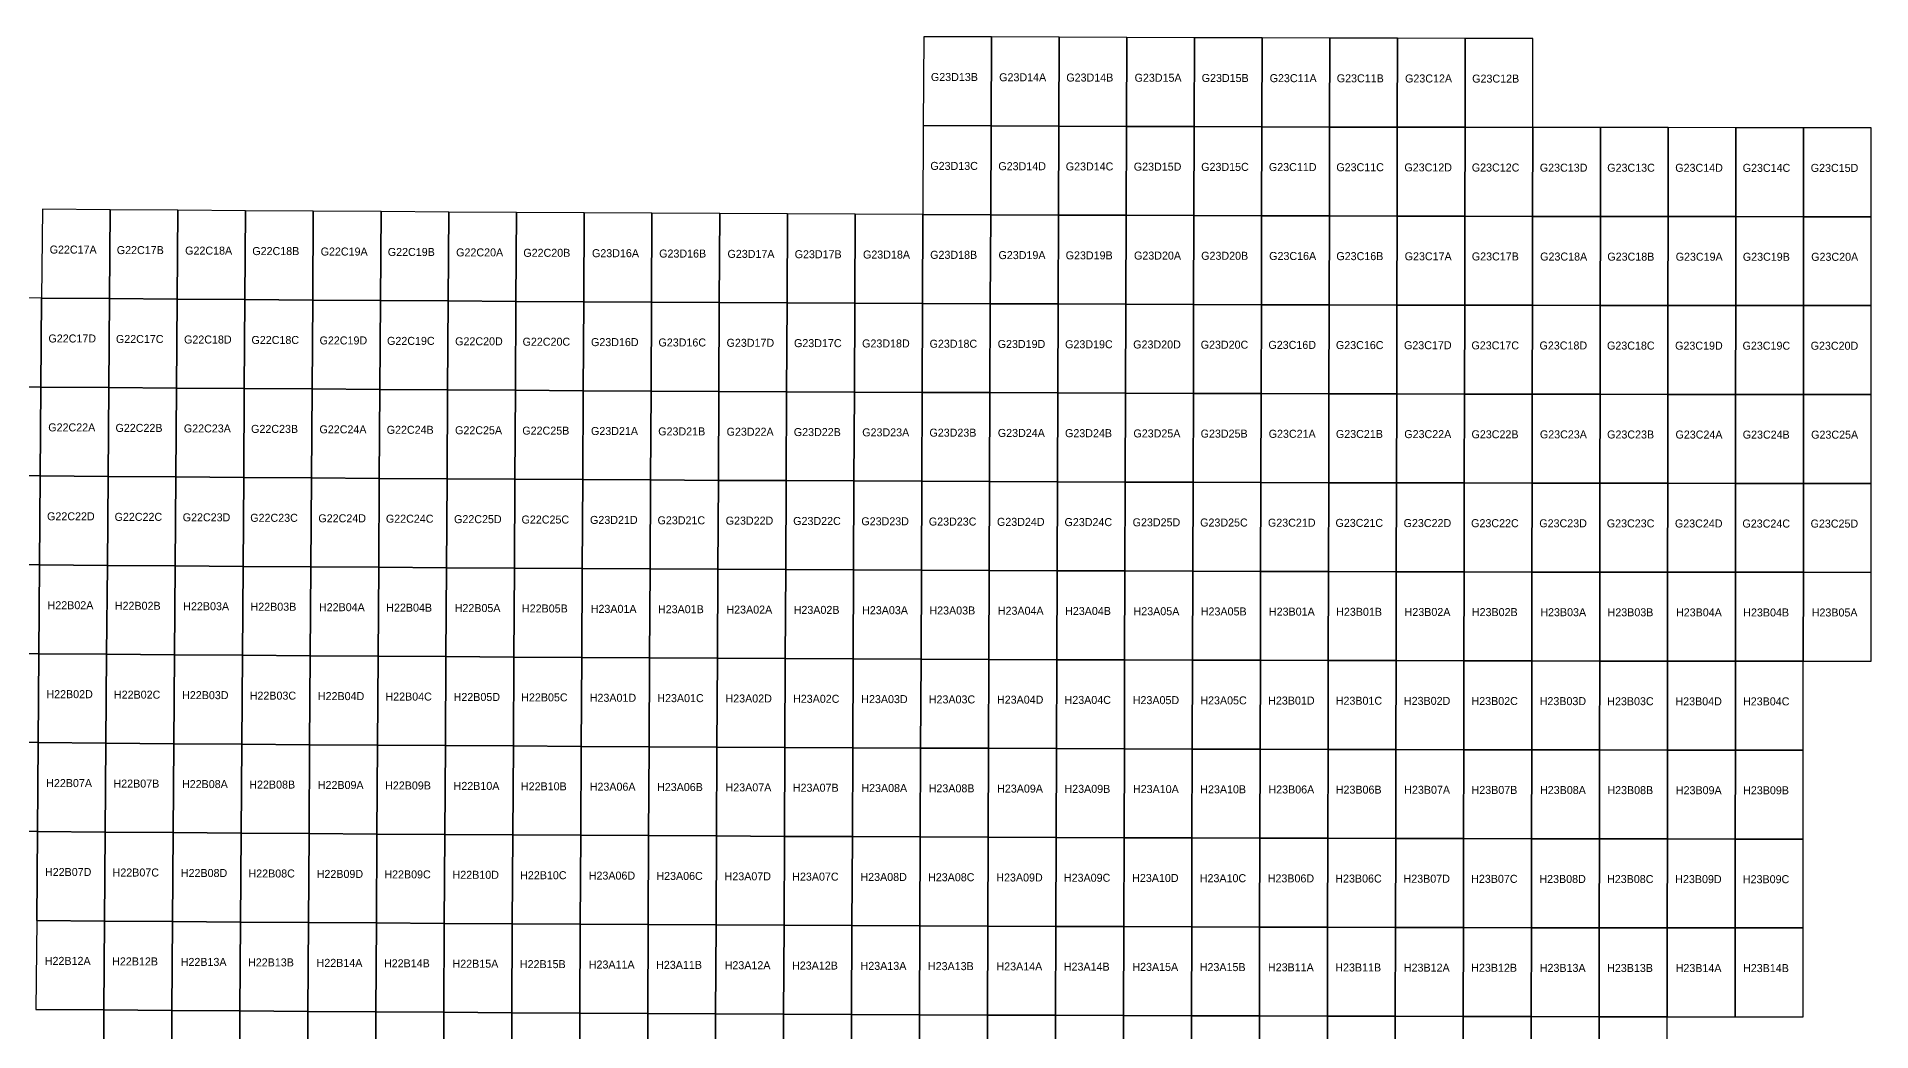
# Model space of a CAD drawing. Extents: x 333963 to 497885, y 4379816 to 4501773.
# Drawn here: x 440574 to 497885, y 4470720 to 4501773 of the extents above; entities that cross this region are included whole.
import ezdxf

# ---------------------------------------------------------------- set-up
doc = ezdxf.new("R2010")
doc.units = 0
doc.layers.add('PINDEX_5000', color=7, linetype='Continuous')

msp = doc.modelspace()

# ---------------------------------------------------------------- linework, layer by layer
at = {"layer": 'PINDEX_5000'}
for p, q in [((468283, 4501773), (468271, 4498997)), ((470397, 4501765), (468283, 4501773)), ((470386, 4498988), (470397, 4501765)), ((470397, 4501765), (470386, 4498988)), ((472512, 4501756), (470397, 4501765)), ((472502, 4498980), (472512, 4501756)), ((472512, 4501756), (472502, 4498980)), ((474626, 4501749), (472512, 4501756)), ((474617, 4498973), (474626, 4501749)), ((474626, 4501749), (474617, 4498973)), ((476741, 4501742), (474626, 4501749)), ((476732, 4498966), (476741, 4501742)), ((476741, 4501742), (476732, 4498966)), ((478855, 4501736), (476741, 4501742)), ((478847, 4498959), (478855, 4501736)), ((478855, 4501736), (478847, 4498959)), ((480970, 4501730), (478855, 4501736)), ((480963, 4498954), (480970, 4501730)), ((480970, 4501730), (480963, 4498954)), ((483084, 4501725), (480970, 4501730)), ((483078, 4498949), (483084, 4501725)), ((483084, 4501725), (483078, 4498949)), ((485199, 4501720), (483084, 4501725)), ((485193, 4498944), (485199, 4501720)), ((485199, 4501720), (485193, 4498944)), ((487313, 4501716), (485199, 4501720)), ((487308, 4498940), (487313, 4501716)), ((468271, 4498997), (468259, 4496221)), ((470386, 4498988), (468271, 4498997)), ((468271, 4498997), (470386, 4498988)), ((470375, 4496212), (470386, 4498988)), ((470386, 4498988), (470375, 4496212)), ((472502, 4498980), (470386, 4498988)), ((470386, 4498988), (472502, 4498980)), ((472491, 4496204), (472502, 4498980)), ((472502, 4498980), (472491, 4496204)), ((474617, 4498973), (472502, 4498980)), ((472502, 4498980), (474617, 4498973)), ((474607, 4496197), (474617, 4498973)), ((474617, 4498973), (474607, 4496197)), ((476732, 4498966), (474617, 4498973)), ((474617, 4498973), (476732, 4498966)), ((476724, 4496190), (476732, 4498966)), ((476732, 4498966), (476724, 4496190)), ((478847, 4498959), (476732, 4498966)), ((476732, 4498966), (478847, 4498959)), ((478840, 4496183), (478847, 4498959)), ((478847, 4498959), (478840, 4496183)), ((480963, 4498954), (478847, 4498959)), ((478847, 4498959), (480963, 4498954)), ((480956, 4496178), (480963, 4498954)), ((480963, 4498954), (480956, 4496178)), ((483078, 4498949), (480963, 4498954)), ((480963, 4498954), (483078, 4498949)), ((483072, 4496173), (483078, 4498949)), ((483078, 4498949), (483072, 4496173)), ((485193, 4498944), (483078, 4498949)), ((483078, 4498949), (485193, 4498944)), ((485188, 4496168), (485193, 4498944)), ((485193, 4498944), (485188, 4496168)), ((487308, 4498940), (485193, 4498944)), ((485193, 4498944), (487308, 4498940)), ((487304, 4496164), (487308, 4498940)), ((487308, 4498940), (487304, 4496164)), ((489424, 4498937), (487308, 4498940)), ((489420, 4496161), (489424, 4498937)), ((489424, 4498937), (489420, 4496161)), ((491539, 4498934), (489424, 4498937)), ((491536, 4496158), (491539, 4498934)), ((491539, 4498934), (491536, 4496158)), ((493654, 4498932), (491539, 4498934)), ((493652, 4496156), (493654, 4498932)), ((493654, 4498932), (493652, 4496156)), ((495769, 4498931), (493654, 4498932)), ((495768, 4496154), (495769, 4498931)), ((495769, 4498931), (495768, 4496154)), ((497885, 4498930), (495769, 4498931)), ((497884, 4496154), (497885, 4498930)), ((440751, 4496389), (440728, 4493613)), ((442867, 4496372), (440751, 4496389)), ((442845, 4493596), (442867, 4496372)), ((442867, 4496372), (442845, 4493596)), ((444983, 4496356), (442867, 4496372)), ((444962, 4493580), (444983, 4496356)), ((444983, 4496356), (444962, 4493580)), ((447099, 4496341), (444983, 4496356)), ((447079, 4493565), (447099, 4496341)), ((447099, 4496341), (447079, 4493565)), ((449215, 4496326), (447099, 4496341)), ((449196, 4493550), (449215, 4496326)), ((449215, 4496326), (449196, 4493550)), ((451331, 4496312), (449215, 4496326)), ((451313, 4493536), (451331, 4496312)), ((451331, 4496312), (451313, 4493536)), ((453447, 4496299), (451331, 4496312)), ((453430, 4493523), (453447, 4496299)), ((453447, 4496299), (453430, 4493523)), ((455563, 4496286), (453447, 4496299)), ((455546, 4493510), (455563, 4496286)), ((455563, 4496286), (455546, 4493510)), ((457679, 4496273), (455563, 4496286)), ((457663, 4493497), (457679, 4496273)), ((457679, 4496273), (457663, 4493497)), ((459795, 4496262), (457679, 4496273)), ((459780, 4493486), (459795, 4496262)), ((459795, 4496262), (459780, 4493486)), ((461911, 4496251), (459795, 4496262)), ((461897, 4493474), (461911, 4496251)), ((461911, 4496251), (461897, 4493474)), ((464027, 4496240), (461911, 4496251)), ((464014, 4493464), (464027, 4496240)), ((464027, 4496240), (464014, 4493464)), ((466143, 4496230), (464027, 4496240)), ((466131, 4493454), (466143, 4496230)), ((466143, 4496230), (466131, 4493454)), ((468259, 4496221), (466143, 4496230)), ((468247, 4493445), (468259, 4496221)), ((468259, 4496221), (468247, 4493445)), ((470375, 4496212), (468259, 4496221)), ((468259, 4496221), (470375, 4496212)), ((470364, 4493436), (470375, 4496212)), ((470375, 4496212), (470364, 4493436)), ((472491, 4496204), (470375, 4496212)), ((470375, 4496212), (472491, 4496204)), ((472481, 4493428), (472491, 4496204)), ((472491, 4496204), (472481, 4493428)), ((474607, 4496197), (472491, 4496204)), ((472491, 4496204), (474607, 4496197)), ((474598, 4493420), (474607, 4496197)), ((474607, 4496197), (474598, 4493420)), ((476724, 4496190), (474607, 4496197)), ((474607, 4496197), (476724, 4496190)), ((476715, 4493413), (476724, 4496190)), ((476724, 4496190), (476715, 4493413)), ((478840, 4496183), (476724, 4496190)), ((476724, 4496190), (478840, 4496183)), ((478832, 4493407), (478840, 4496183)), ((478840, 4496183), (478832, 4493407)), ((480956, 4496178), (478840, 4496183)), ((478840, 4496183), (480956, 4496178)), ((480949, 4493401), (480956, 4496178)), ((480956, 4496178), (480949, 4493401)), ((483072, 4496173), (480956, 4496178)), ((480956, 4496178), (483072, 4496173)), ((483065, 4493396), (483072, 4496173)), ((483072, 4496173), (483065, 4493396)), ((485188, 4496168), (483072, 4496173)), ((483072, 4496173), (485188, 4496168)), ((485182, 4493392), (485188, 4496168)), ((485188, 4496168), (485182, 4493392)), ((487304, 4496164), (485188, 4496168)), ((485188, 4496168), (487304, 4496164)), ((487299, 4493388), (487304, 4496164)), ((487304, 4496164), (487299, 4493388)), ((489420, 4496161), (487304, 4496164)), ((487304, 4496164), (489420, 4496161)), ((489416, 4493385), (489420, 4496161)), ((489420, 4496161), (489416, 4493385)), ((491536, 4496158), (489420, 4496161)), ((489420, 4496161), (491536, 4496158)), ((491533, 4493382), (491536, 4496158)), ((491536, 4496158), (491533, 4493382)), ((493652, 4496156), (491536, 4496158)), ((491536, 4496158), (493652, 4496156)), ((493650, 4493380), (493652, 4496156)), ((493652, 4496156), (493650, 4493380)), ((495768, 4496154), (493652, 4496156)), ((493652, 4496156), (495768, 4496154)), ((495766, 4493378), (495768, 4496154)), ((495768, 4496154), (495766, 4493378)), ((497884, 4496154), (495768, 4496154)), ((495768, 4496154), (497884, 4496154)), ((497883, 4493377), (497884, 4496154)), ((440728, 4493613), (438612, 4493630)), ((440706, 4490836), (440728, 4493613)), ((440728, 4493613), (440706, 4490836)), ((442845, 4493596), (440728, 4493613)), ((440728, 4493613), (442845, 4493596)), ((442824, 4490820), (442845, 4493596)), ((442845, 4493596), (442824, 4490820)), ((444962, 4493580), (442845, 4493596)), ((442845, 4493596), (444962, 4493580)), ((444942, 4490804), (444962, 4493580)), ((444962, 4493580), (444942, 4490804)), ((447079, 4493565), (444962, 4493580)), ((444962, 4493580), (447079, 4493565)), ((447059, 4490789), (447079, 4493565)), ((447079, 4493565), (447059, 4490789)), ((449196, 4493550), (447079, 4493565)), ((447079, 4493565), (449196, 4493550)), ((449177, 4490774), (449196, 4493550)), ((449196, 4493550), (449177, 4490774)), ((451313, 4493536), (449196, 4493550)), ((449196, 4493550), (451313, 4493536)), ((451295, 4490760), (451313, 4493536)), ((451313, 4493536), (451295, 4490760)), ((453430, 4493523), (451313, 4493536)), ((451313, 4493536), (453430, 4493523)), ((453412, 4490746), (453430, 4493523)), ((453430, 4493523), (453412, 4490746)), ((455546, 4493510), (453430, 4493523)), ((453430, 4493523), (455546, 4493510)), ((455530, 4490733), (455546, 4493510)), ((455546, 4493510), (455530, 4490733)), ((457663, 4493497), (455546, 4493510)), ((455546, 4493510), (457663, 4493497)), ((457648, 4490721), (457663, 4493497)), ((457663, 4493497), (457648, 4490721)), ((459780, 4493486), (457663, 4493497)), ((457663, 4493497), (459780, 4493486)), ((459765, 4490709), (459780, 4493486)), ((459780, 4493486), (459765, 4490709)), ((461897, 4493474), (459780, 4493486)), ((459780, 4493486), (461897, 4493474)), ((461883, 4490698), (461897, 4493474)), ((461897, 4493474), (461883, 4490698)), ((464014, 4493464), (461897, 4493474)), ((461897, 4493474), (464014, 4493464)), ((464000, 4490688), (464014, 4493464)), ((464014, 4493464), (464000, 4490688)), ((466131, 4493454), (464014, 4493464)), ((464014, 4493464), (466131, 4493454)), ((466118, 4490678), (466131, 4493454)), ((466131, 4493454), (466118, 4490678)), ((468247, 4493445), (466131, 4493454)), ((466131, 4493454), (468247, 4493445)), ((468236, 4490669), (468247, 4493445)), ((468247, 4493445), (468236, 4490669)), ((470364, 4493436), (468247, 4493445)), ((468247, 4493445), (470364, 4493436)), ((470353, 4490660), (470364, 4493436)), ((470364, 4493436), (470353, 4490660)), ((472481, 4493428), (470364, 4493436)), ((470364, 4493436), (472481, 4493428)), ((472471, 4490652), (472481, 4493428)), ((472481, 4493428), (472471, 4490652)), ((474598, 4493420), (472481, 4493428)), ((472481, 4493428), (474598, 4493420)), ((474589, 4490644), (474598, 4493420)), ((474598, 4493420), (474589, 4490644)), ((476715, 4493413), (474598, 4493420)), ((474598, 4493420), (476715, 4493413)), ((476706, 4490637), (476715, 4493413)), ((476715, 4493413), (476706, 4490637)), ((478832, 4493407), (476715, 4493413)), ((476715, 4493413), (478832, 4493407)), ((478824, 4490631), (478832, 4493407)), ((478832, 4493407), (478824, 4490631)), ((480949, 4493401), (478832, 4493407)), ((478832, 4493407), (480949, 4493401)), ((480941, 4490625), (480949, 4493401)), ((480949, 4493401), (480941, 4490625)), ((483065, 4493396), (480949, 4493401)), ((480949, 4493401), (483065, 4493396)), ((483059, 4490620), (483065, 4493396)), ((483065, 4493396), (483059, 4490620)), ((485182, 4493392), (483065, 4493396)), ((483065, 4493396), (485182, 4493392)), ((485177, 4490616), (485182, 4493392)), ((485182, 4493392), (485177, 4490616)), ((487299, 4493388), (485182, 4493392)), ((485182, 4493392), (487299, 4493388)), ((487294, 4490612), (487299, 4493388)), ((487299, 4493388), (487294, 4490612)), ((489416, 4493385), (487299, 4493388)), ((487299, 4493388), (489416, 4493385)), ((489412, 4490608), (489416, 4493385)), ((489416, 4493385), (489412, 4490608)), ((491533, 4493382), (489416, 4493385)), ((489416, 4493385), (491533, 4493382)), ((491530, 4490606), (491533, 4493382)), ((491533, 4493382), (491530, 4490606)), ((493650, 4493380), (491533, 4493382)), ((491533, 4493382), (493650, 4493380)), ((493647, 4490604), (493650, 4493380)), ((493650, 4493380), (493647, 4490604)), ((495766, 4493378), (493650, 4493380)), ((493650, 4493380), (495766, 4493378)), ((495765, 4490602), (495766, 4493378)), ((495766, 4493378), (495765, 4490602)), ((497883, 4493377), (495766, 4493378)), ((495766, 4493378), (497883, 4493377)), ((497882, 4490601), (497883, 4493377)), ((440706, 4490836), (438589, 4490854)), ((438589, 4490854), (440706, 4490836)), ((440684, 4488060), (440706, 4490836)), ((440706, 4490836), (440684, 4488060)), ((442824, 4490820), (440706, 4490836)), ((440706, 4490836), (442824, 4490820)), ((442803, 4488044), (442824, 4490820)), ((442824, 4490820), (442803, 4488044)), ((444942, 4490804), (442824, 4490820)), ((442824, 4490820), (444942, 4490804)), ((444921, 4488028), (444942, 4490804)), ((444942, 4490804), (444921, 4488028)), ((447059, 4490789), (444942, 4490804)), ((444942, 4490804), (447059, 4490789)), ((447040, 4488013), (447059, 4490789)), ((447059, 4490789), (447040, 4488013)), ((449177, 4490774), (447059, 4490789)), ((447059, 4490789), (449177, 4490774)), ((449158, 4487998), (449177, 4490774)), ((449177, 4490774), (449158, 4487998)), ((451295, 4490760), (449177, 4490774)), ((449177, 4490774), (451295, 4490760)), ((451277, 4487984), (451295, 4490760)), ((451295, 4490760), (451277, 4487984)), ((453412, 4490746), (451295, 4490760)), ((451295, 4490760), (453412, 4490746)), ((453395, 4487970), (453412, 4490746)), ((453412, 4490746), (453395, 4487970)), ((455530, 4490733), (453412, 4490746)), ((453412, 4490746), (455530, 4490733)), ((455513, 4487957), (455530, 4490733)), ((455530, 4490733), (455513, 4487957)), ((457648, 4490721), (455530, 4490733)), ((455530, 4490733), (457648, 4490721)), ((457632, 4487945), (457648, 4490721)), ((457648, 4490721), (457632, 4487945)), ((459765, 4490709), (457648, 4490721)), ((457648, 4490721), (459765, 4490709)), ((459750, 4487933), (459765, 4490709)), ((459765, 4490709), (459750, 4487933)), ((461883, 4490698), (459765, 4490709)), ((459765, 4490709), (461883, 4490698)), ((461869, 4487922), (461883, 4490698)), ((461883, 4490698), (461869, 4487922)), ((464000, 4490688), (461883, 4490698)), ((461883, 4490698), (464000, 4490688)), ((463987, 4487912), (464000, 4490688)), ((464000, 4490688), (463987, 4487912)), ((466118, 4490678), (464000, 4490688)), ((464000, 4490688), (466118, 4490678)), ((466105, 4487902), (466118, 4490678)), ((466118, 4490678), (466105, 4487902)), ((468236, 4490669), (466118, 4490678)), ((466118, 4490678), (468236, 4490669)), ((468224, 4487892), (468236, 4490669)), ((468236, 4490669), (468224, 4487892)), ((470353, 4490660), (468236, 4490669)), ((468236, 4490669), (470353, 4490660)), ((470342, 4487884), (470353, 4490660)), ((470353, 4490660), (470342, 4487884)), ((472471, 4490652), (470353, 4490660)), ((470353, 4490660), (472471, 4490652)), ((472461, 4487876), (472471, 4490652)), ((472471, 4490652), (472461, 4487876)), ((474589, 4490644), (472471, 4490652)), ((472471, 4490652), (474589, 4490644)), ((474579, 4487868), (474589, 4490644)), ((474589, 4490644), (474579, 4487868)), ((476706, 4490637), (474589, 4490644)), ((474589, 4490644), (476706, 4490637)), ((476698, 4487861), (476706, 4490637)), ((476706, 4490637), (476698, 4487861)), ((478824, 4490631), (476706, 4490637)), ((476706, 4490637), (478824, 4490631)), ((478816, 4487855), (478824, 4490631)), ((478824, 4490631), (478816, 4487855)), ((480941, 4490625), (478824, 4490631)), ((478824, 4490631), (480941, 4490625)), ((480934, 4487849), (480941, 4490625)), ((480941, 4490625), (480934, 4487849)), ((483059, 4490620), (480941, 4490625)), ((480941, 4490625), (483059, 4490620)), ((483053, 4487844), (483059, 4490620)), ((483059, 4490620), (483053, 4487844)), ((485177, 4490616), (483059, 4490620)), ((483059, 4490620), (485177, 4490616)), ((485171, 4487840), (485177, 4490616)), ((485177, 4490616), (485171, 4487840)), ((487294, 4490612), (485177, 4490616)), ((485177, 4490616), (487294, 4490612)), ((487290, 4487836), (487294, 4490612)), ((487294, 4490612), (487290, 4487836)), ((489412, 4490608), (487294, 4490612)), ((487294, 4490612), (489412, 4490608)), ((489408, 4487832), (489412, 4490608)), ((489412, 4490608), (489408, 4487832)), ((491530, 4490606), (489412, 4490608)), ((489412, 4490608), (491530, 4490606)), ((491526, 4487830), (491530, 4490606)), ((491530, 4490606), (491526, 4487830)), ((493647, 4490604), (491530, 4490606)), ((491530, 4490606), (493647, 4490604)), ((493645, 4487828), (493647, 4490604)), ((493647, 4490604), (493645, 4487828)), ((495765, 4490602), (493647, 4490604)), ((493647, 4490604), (495765, 4490602)), ((495763, 4487826), (495765, 4490602)), ((495765, 4490602), (495763, 4487826)), ((497882, 4490601), (495765, 4490602)), ((495765, 4490602), (497882, 4490601)), ((497882, 4487825), (497882, 4490601)), ((440684, 4488060), (438566, 4488077)), ((438566, 4488077), (440684, 4488060)), ((440662, 4485284), (440684, 4488060)), ((440684, 4488060), (440662, 4485284)), ((442803, 4488044), (440684, 4488060)), ((440684, 4488060), (442803, 4488044)), ((442782, 4485268), (442803, 4488044)), ((442803, 4488044), (442782, 4485268)), ((444921, 4488028), (442803, 4488044)), ((442803, 4488044), (444921, 4488028)), ((444901, 4485252), (444921, 4488028)), ((444921, 4488028), (444901, 4485252)), ((447040, 4488013), (444921, 4488028)), ((444921, 4488028), (447040, 4488013)), ((447020, 4485236), (447040, 4488013)), ((447040, 4488013), (447020, 4485236)), ((449158, 4487998), (447040, 4488013)), ((447040, 4488013), (449158, 4487998)), ((449139, 4485222), (449158, 4487998)), ((449158, 4487998), (449139, 4485222)), ((451277, 4487984), (449158, 4487998)), ((449158, 4487998), (451277, 4487984)), ((451258, 4485208), (451277, 4487984)), ((451277, 4487984), (451258, 4485208)), ((453395, 4487970), (451277, 4487984)), ((451277, 4487984), (453395, 4487970)), ((453378, 4485194), (453395, 4487970)), ((453395, 4487970), (453378, 4485194)), ((455513, 4487957), (453395, 4487970)), ((453395, 4487970), (455513, 4487957)), ((455497, 4485181), (455513, 4487957)), ((455513, 4487957), (455497, 4485181)), ((457632, 4487945), (455513, 4487957)), ((455513, 4487957), (457632, 4487945)), ((457616, 4485169), (457632, 4487945)), ((457632, 4487945), (457616, 4485169)), ((459750, 4487933), (457632, 4487945)), ((457632, 4487945), (459750, 4487933)), ((459735, 4485157), (459750, 4487933)), ((459750, 4487933), (459735, 4485157)), ((461869, 4487922), (459750, 4487933)), ((459750, 4487933), (461869, 4487922)), ((461854, 4485146), (461869, 4487922)), ((461869, 4487922), (461854, 4485146)), ((463987, 4487912), (461869, 4487922)), ((461869, 4487922), (463987, 4487912)), ((463974, 4485136), (463987, 4487912)), ((463987, 4487912), (463974, 4485136)), ((466105, 4487902), (463987, 4487912)), ((463987, 4487912), (466105, 4487902)), ((466093, 4485126), (466105, 4487902)), ((466105, 4487902), (466093, 4485126)), ((468224, 4487892), (466105, 4487902)), ((466105, 4487902), (468224, 4487892)), ((468212, 4485116), (468224, 4487892)), ((468224, 4487892), (468212, 4485116)), ((470342, 4487884), (468224, 4487892)), ((468224, 4487892), (470342, 4487884)), ((470331, 4485108), (470342, 4487884)), ((470342, 4487884), (470331, 4485108)), ((472461, 4487876), (470342, 4487884)), ((470342, 4487884), (472461, 4487876)), ((472450, 4485099), (472461, 4487876)), ((472461, 4487876), (472450, 4485099)), ((474579, 4487868), (472461, 4487876)), ((472461, 4487876), (474579, 4487868)), ((474570, 4485092), (474579, 4487868)), ((474579, 4487868), (474570, 4485092)), ((476698, 4487861), (474579, 4487868)), ((474579, 4487868), (476698, 4487861)), ((476689, 4485085), (476698, 4487861)), ((476698, 4487861), (476689, 4485085)), ((478816, 4487855), (476698, 4487861)), ((476698, 4487861), (478816, 4487855)), ((478808, 4485079), (478816, 4487855)), ((478816, 4487855), (478808, 4485079)), ((480934, 4487849), (478816, 4487855)), ((478816, 4487855), (480934, 4487849)), ((480927, 4485073), (480934, 4487849)), ((480934, 4487849), (480927, 4485073)), ((483053, 4487844), (480934, 4487849)), ((480934, 4487849), (483053, 4487844)), ((483046, 4485068), (483053, 4487844)), ((483053, 4487844), (483046, 4485068)), ((485171, 4487840), (483053, 4487844)), ((483053, 4487844), (485171, 4487840)), ((485166, 4485063), (485171, 4487840)), ((485171, 4487840), (485166, 4485063)), ((487290, 4487836), (485171, 4487840)), ((485171, 4487840), (487290, 4487836)), ((487285, 4485060), (487290, 4487836)), ((487290, 4487836), (487285, 4485060)), ((489408, 4487832), (487290, 4487836)), ((487290, 4487836), (489408, 4487832)), ((489404, 4485056), (489408, 4487832)), ((489408, 4487832), (489404, 4485056)), ((491526, 4487830), (489408, 4487832)), ((489408, 4487832), (491526, 4487830)), ((491523, 4485054), (491526, 4487830)), ((491526, 4487830), (491523, 4485054)), ((493645, 4487828), (491526, 4487830)), ((491526, 4487830), (493645, 4487828)), ((493642, 4485051), (493645, 4487828)), ((493645, 4487828), (493642, 4485051)), ((495763, 4487826), (493645, 4487828)), ((493645, 4487828), (495763, 4487826)), ((495762, 4485050), (495763, 4487826)), ((495763, 4487826), (495762, 4485050)), ((497882, 4487825), (495763, 4487826)), ((495763, 4487826), (497882, 4487825)), ((497881, 4485049), (497882, 4487825)), ((440662, 4485284), (438543, 4485301)), ((438543, 4485301), (440662, 4485284)), ((440640, 4482508), (440662, 4485284)), ((440662, 4485284), (440640, 4482508)), ((442782, 4485268), (440662, 4485284)), ((440662, 4485284), (442782, 4485268)), ((442760, 4482492), (442782, 4485268)), ((442782, 4485268), (442760, 4482492)), ((444901, 4485252), (442782, 4485268)), ((442782, 4485268), (444901, 4485252)), ((444880, 4482476), (444901, 4485252)), ((444901, 4485252), (444880, 4482476)), ((447020, 4485236), (444901, 4485252)), ((444901, 4485252), (447020, 4485236)), ((447000, 4482460), (447020, 4485236)), ((447020, 4485236), (447000, 4482460)), ((449139, 4485222), (447020, 4485236)), ((447020, 4485236), (449139, 4485222)), ((449120, 4482446), (449139, 4485222)), ((449139, 4485222), (449120, 4482446)), ((451258, 4485208), (449139, 4485222)), ((449139, 4485222), (451258, 4485208)), ((451240, 4482431), (451258, 4485208)), ((451258, 4485208), (451240, 4482431)), ((453378, 4485194), (451258, 4485208)), ((451258, 4485208), (453378, 4485194)), ((453360, 4482418), (453378, 4485194)), ((453378, 4485194), (453360, 4482418)), ((455497, 4485181), (453378, 4485194)), ((453378, 4485194), (455497, 4485181)), ((455480, 4482405), (455497, 4485181)), ((455497, 4485181), (455480, 4482405)), ((457616, 4485169), (455497, 4485181)), ((455497, 4485181), (457616, 4485169)), ((457600, 4482393), (457616, 4485169)), ((457616, 4485169), (457600, 4482393)), ((459735, 4485157), (457616, 4485169)), ((457616, 4485169), (459735, 4485157)), ((459720, 4482381), (459735, 4485157)), ((459735, 4485157), (459720, 4482381)), ((461854, 4485146), (459735, 4485157)), ((459735, 4485157), (461854, 4485146)), ((461840, 4482370), (461854, 4485146)), ((461854, 4485146), (461840, 4482370)), ((463974, 4485136), (461854, 4485146)), ((461854, 4485146), (463974, 4485136)), ((463960, 4482359), (463974, 4485136)), ((463974, 4485136), (463960, 4482359)), ((466093, 4485126), (463974, 4485136)), ((463974, 4485136), (466093, 4485126)), ((466080, 4482350), (466093, 4485126)), ((466093, 4485126), (466080, 4482350)), ((468212, 4485116), (466093, 4485126)), ((466093, 4485126), (468212, 4485116)), ((468200, 4482340), (468212, 4485116)), ((468212, 4485116), (468200, 4482340)), ((470331, 4485108), (468212, 4485116)), ((468212, 4485116), (470331, 4485108)), ((470320, 4482331), (470331, 4485108)), ((470331, 4485108), (470320, 4482331)), ((472450, 4485099), (470331, 4485108)), ((470331, 4485108), (472450, 4485099)), ((472440, 4482323), (472450, 4485099)), ((472450, 4485099), (472440, 4482323)), ((474570, 4485092), (472450, 4485099)), ((472450, 4485099), (474570, 4485092)), ((474560, 4482316), (474570, 4485092)), ((474570, 4485092), (474560, 4482316)), ((476689, 4485085), (474570, 4485092)), ((474570, 4485092), (476689, 4485085)), ((476680, 4482309), (476689, 4485085)), ((476689, 4485085), (476680, 4482309)), ((478808, 4485079), (476689, 4485085)), ((476689, 4485085), (478808, 4485079)), ((478800, 4482303), (478808, 4485079)), ((478808, 4485079), (478800, 4482303)), ((480927, 4485073), (478808, 4485079)), ((478808, 4485079), (480927, 4485073)), ((480920, 4482297), (480927, 4485073)), ((480927, 4485073), (480920, 4482297)), ((483046, 4485068), (480927, 4485073)), ((480927, 4485073), (483046, 4485068)), ((483040, 4482292), (483046, 4485068)), ((483046, 4485068), (483040, 4482292)), ((485166, 4485063), (483046, 4485068)), ((483046, 4485068), (485166, 4485063)), ((485160, 4482287), (485166, 4485063)), ((485166, 4485063), (485160, 4482287)), ((487285, 4485060), (485166, 4485063)), ((485166, 4485063), (487285, 4485060)), ((487280, 4482283), (487285, 4485060)), ((487285, 4485060), (487280, 4482283)), ((489404, 4485056), (487285, 4485060)), ((487285, 4485060), (489404, 4485056)), ((489400, 4482280), (489404, 4485056)), ((489404, 4485056), (489400, 4482280)), ((491523, 4485054), (489404, 4485056)), ((489404, 4485056), (491523, 4485054)), ((491520, 4482277), (491523, 4485054)), ((491523, 4485054), (491520, 4482277)), ((493642, 4485051), (491523, 4485054)), ((491523, 4485054), (493642, 4485051)), ((493640, 4482275), (493642, 4485051)), ((493642, 4485051), (493640, 4482275)), ((495762, 4485050), (493642, 4485051)), ((493642, 4485051), (495762, 4485050)), ((495760, 4482274), (495762, 4485050)), ((495762, 4485050), (495760, 4482274)), ((497881, 4485049), (495762, 4485050)), ((495762, 4485050), (497881, 4485049)), ((497880, 4482273), (497881, 4485049)), ((440640, 4482508), (438520, 4482525)), ((438520, 4482525), (440640, 4482508)), ((440618, 4479732), (440640, 4482508)), ((440640, 4482508), (440618, 4479732)), ((442760, 4482492), (440640, 4482508)), ((440640, 4482508), (442760, 4482492)), ((442739, 4479715), (442760, 4482492)), ((442760, 4482492), (442739, 4479715)), ((444880, 4482476), (442760, 4482492)), ((442760, 4482492), (444880, 4482476)), ((444860, 4479699), (444880, 4482476)), ((444880, 4482476), (444860, 4479699)), ((447000, 4482460), (444880, 4482476)), ((444880, 4482476), (447000, 4482460)), ((446981, 4479684), (447000, 4482460)), ((447000, 4482460), (446981, 4479684)), ((449120, 4482446), (447000, 4482460)), ((447000, 4482460), (449120, 4482446)), ((449101, 4479669), (449120, 4482446)), ((449120, 4482446), (449101, 4479669)), ((451240, 4482431), (449120, 4482446)), ((449120, 4482446), (451240, 4482431)), ((451222, 4479655), (451240, 4482431)), ((451240, 4482431), (451222, 4479655)), ((453360, 4482418), (451240, 4482431)), ((451240, 4482431), (453360, 4482418)), ((453343, 4479642), (453360, 4482418)), ((453360, 4482418), (453343, 4479642)), ((455480, 4482405), (453360, 4482418)), ((453360, 4482418), (455480, 4482405)), ((455464, 4479629), (455480, 4482405)), ((455480, 4482405), (455464, 4479629)), ((457600, 4482393), (455480, 4482405)), ((455480, 4482405), (457600, 4482393)), ((457585, 4479617), (457600, 4482393)), ((457600, 4482393), (457585, 4479617)), ((459720, 4482381), (457600, 4482393)), ((457600, 4482393), (459720, 4482381)), ((459705, 4479605), (459720, 4482381)), ((459720, 4482381), (459705, 4479605)), ((461840, 4482370), (459720, 4482381)), ((459720, 4482381), (461840, 4482370)), ((461826, 4479594), (461840, 4482370)), ((461840, 4482370), (461826, 4479594)), ((463960, 4482359), (461840, 4482370)), ((461840, 4482370), (463960, 4482359)), ((463947, 4479583), (463960, 4482359)), ((463960, 4482359), (463947, 4479583)), ((466080, 4482350), (463960, 4482359)), ((463960, 4482359), (466080, 4482350)), ((466068, 4479573), (466080, 4482350)), ((466080, 4482350), (466068, 4479573)), ((468200, 4482340), (466080, 4482350)), ((466080, 4482350), (468200, 4482340)), ((468188, 4479564), (468200, 4482340)), ((468200, 4482340), (468188, 4479564)), ((470320, 4482331), (468200, 4482340)), ((468200, 4482340), (470320, 4482331)), ((470309, 4479555), (470320, 4482331)), ((470320, 4482331), (470309, 4479555)), ((472440, 4482323), (470320, 4482331)), ((470320, 4482331), (472440, 4482323)), ((472430, 4479547), (472440, 4482323)), ((472440, 4482323), (472430, 4479547)), ((474560, 4482316), (472440, 4482323)), ((472440, 4482323), (474560, 4482316)), ((474551, 4479540), (474560, 4482316)), ((474560, 4482316), (474551, 4479540)), ((476680, 4482309), (474560, 4482316)), ((474560, 4482316), (476680, 4482309)), ((476672, 4479533), (476680, 4482309)), ((476680, 4482309), (476672, 4479533)), ((478800, 4482303), (476680, 4482309)), ((476680, 4482309), (478800, 4482303)), ((478792, 4479527), (478800, 4482303)), ((478800, 4482303), (478792, 4479527)), ((480920, 4482297), (478800, 4482303)), ((478800, 4482303), (480920, 4482297)), ((480913, 4479521), (480920, 4482297)), ((480920, 4482297), (480913, 4479521)), ((483040, 4482292), (480920, 4482297)), ((480920, 4482297), (483040, 4482292)), ((483034, 4479516), (483040, 4482292)), ((483040, 4482292), (483034, 4479516)), ((485160, 4482287), (483040, 4482292)), ((483040, 4482292), (485160, 4482287)), ((485155, 4479511), (485160, 4482287)), ((485160, 4482287), (485155, 4479511)), ((487280, 4482283), (485160, 4482287)), ((485160, 4482287), (487280, 4482283)), ((487275, 4479507), (487280, 4482283)), ((487280, 4482283), (487275, 4479507)), ((489400, 4482280), (487280, 4482283)), ((487280, 4482283), (489400, 4482280)), ((489396, 4479504), (489400, 4482280)), ((489400, 4482280), (489396, 4479504)), ((491520, 4482277), (489400, 4482280)), ((489400, 4482280), (491520, 4482277)), ((491517, 4479501), (491520, 4482277)), ((491520, 4482277), (491517, 4479501)), ((493640, 4482275), (491520, 4482277)), ((491520, 4482277), (493640, 4482275)), ((493638, 4479499), (493640, 4482275)), ((493640, 4482275), (493638, 4479499)), ((495760, 4482274), (493640, 4482275)), ((493640, 4482275), (495760, 4482274)), ((495758, 4479498), (495760, 4482274)), ((495760, 4482274), (497880, 4482273)), ((440618, 4479732), (438498, 4479749)), ((438498, 4479749), (440618, 4479732)), ((440596, 4476956), (440618, 4479732)), ((440618, 4479732), (440596, 4476956)), ((442739, 4479715), (440618, 4479732)), ((440618, 4479732), (442739, 4479715)), ((442718, 4476939), (442739, 4479715)), ((442739, 4479715), (442718, 4476939)), ((444860, 4479699), (442739, 4479715)), ((442739, 4479715), (444860, 4479699)), ((444839, 4476923), (444860, 4479699)), ((444860, 4479699), (444839, 4476923)), ((446981, 4479684), (444860, 4479699)), ((444860, 4479699), (446981, 4479684)), ((446961, 4476908), (446981, 4479684)), ((446981, 4479684), (446961, 4476908)), ((449101, 4479669), (446981, 4479684)), ((446981, 4479684), (449101, 4479669)), ((449083, 4476893), (449101, 4479669)), ((449101, 4479669), (449083, 4476893)), ((451222, 4479655), (449101, 4479669)), ((449101, 4479669), (451222, 4479655)), ((451204, 4476879), (451222, 4479655)), ((451222, 4479655), (451204, 4476879)), ((453343, 4479642), (451222, 4479655)), ((451222, 4479655), (453343, 4479642)), ((453326, 4476866), (453343, 4479642)), ((453343, 4479642), (453326, 4476866)), ((455464, 4479629), (453343, 4479642)), ((453343, 4479642), (455464, 4479629)), ((455447, 4476853), (455464, 4479629)), ((455464, 4479629), (455447, 4476853)), ((457585, 4479617), (455464, 4479629)), ((455464, 4479629), (457585, 4479617)), ((457569, 4476841), (457585, 4479617)), ((457585, 4479617), (457569, 4476841)), ((459705, 4479605), (457585, 4479617)), ((457585, 4479617), (459705, 4479605)), ((459690, 4476829), (459705, 4479605)), ((459705, 4479605), (459690, 4476829)), ((461826, 4479594), (459705, 4479605)), ((459705, 4479605), (461826, 4479594)), ((461812, 4476818), (461826, 4479594)), ((461826, 4479594), (461812, 4476818)), ((463947, 4479583), (461826, 4479594)), ((461826, 4479594), (463947, 4479583)), ((463934, 4476807), (463947, 4479583)), ((463947, 4479583), (463934, 4476807)), ((466068, 4479573), (463947, 4479583)), ((463947, 4479583), (466068, 4479573)), ((466055, 4476797), (466068, 4479573)), ((466068, 4479573), (466055, 4476797)), ((468188, 4479564), (466068, 4479573)), ((466068, 4479573), (468188, 4479564)), ((468177, 4476788), (468188, 4479564)), ((468188, 4479564), (468177, 4476788)), ((470309, 4479555), (468188, 4479564)), ((468188, 4479564), (470309, 4479555)), ((470298, 4476779), (470309, 4479555)), ((470309, 4479555), (470298, 4476779)), ((472430, 4479547), (470309, 4479555)), ((470309, 4479555), (472430, 4479547)), ((472420, 4476771), (472430, 4479547)), ((472430, 4479547), (472420, 4476771)), ((474551, 4479540), (472430, 4479547)), ((472430, 4479547), (474551, 4479540)), ((474541, 4476764), (474551, 4479540)), ((474551, 4479540), (474541, 4476764)), ((476672, 4479533), (474551, 4479540)), ((474551, 4479540), (476672, 4479533)), ((476663, 4476757), (476672, 4479533)), ((476672, 4479533), (476663, 4476757)), ((478792, 4479527), (476672, 4479533)), ((476672, 4479533), (478792, 4479527)), ((478784, 4476751), (478792, 4479527)), ((478792, 4479527), (478784, 4476751)), ((480913, 4479521), (478792, 4479527)), ((478792, 4479527), (480913, 4479521)), ((480906, 4476745), (480913, 4479521)), ((480913, 4479521), (480906, 4476745)), ((483034, 4479516), (480913, 4479521)), ((480913, 4479521), (483034, 4479516)), ((483028, 4476740), (483034, 4479516)), ((483034, 4479516), (483028, 4476740)), ((485155, 4479511), (483034, 4479516)), ((483034, 4479516), (485155, 4479511)), ((485149, 4476735), (485155, 4479511)), ((485155, 4479511), (485149, 4476735)), ((487275, 4479507), (485155, 4479511)), ((485155, 4479511), (487275, 4479507)), ((487271, 4476731), (487275, 4479507)), ((487275, 4479507), (487271, 4476731)), ((489396, 4479504), (487275, 4479507)), ((487275, 4479507), (489396, 4479504)), ((489392, 4476728), (489396, 4479504)), ((489396, 4479504), (489392, 4476728)), ((491517, 4479501), (489396, 4479504)), ((489396, 4479504), (491517, 4479501)), ((491514, 4476725), (491517, 4479501)), ((491517, 4479501), (491514, 4476725)), ((493638, 4479499), (491517, 4479501)), ((491517, 4479501), (493638, 4479499)), ((493635, 4476723), (493638, 4479499)), ((493638, 4479499), (493635, 4476723)), ((495758, 4479498), (493638, 4479499)), ((493638, 4479499), (495758, 4479498)), ((495757, 4476722), (495758, 4479498)), ((440596, 4476956), (438475, 4476973)), ((438475, 4476973), (440596, 4476956)), ((440574, 4474180), (440596, 4476956)), ((440596, 4476956), (440574, 4474180)), ((442718, 4476939), (440596, 4476956)), ((440596, 4476956), (442718, 4476939)), ((442697, 4474163), (442718, 4476939)), ((442718, 4476939), (442697, 4474163)), ((444839, 4476923), (442718, 4476939)), ((442718, 4476939), (444839, 4476923)), ((444819, 4474147), (444839, 4476923)), ((444839, 4476923), (444819, 4474147)), ((446961, 4476908), (444839, 4476923)), ((444839, 4476923), (446961, 4476908)), ((446941, 4474132), (446961, 4476908)), ((446961, 4476908), (446941, 4474132)), ((449083, 4476893), (446961, 4476908)), ((446961, 4476908), (449083, 4476893)), ((449064, 4474117), (449083, 4476893)), ((449083, 4476893), (449064, 4474117)), ((451204, 4476879), (449083, 4476893)), ((449083, 4476893), (451204, 4476879)), ((451186, 4474103), (451204, 4476879)), ((451204, 4476879), (451186, 4474103)), ((453326, 4476866), (451204, 4476879)), ((451204, 4476879), (453326, 4476866)), ((453308, 4474090), (453326, 4476866)), ((453326, 4476866), (453308, 4474090)), ((455447, 4476853), (453326, 4476866)), ((453326, 4476866), (455447, 4476853)), ((455431, 4474077), (455447, 4476853)), ((455447, 4476853), (455431, 4474077)), ((457569, 4476841), (455447, 4476853)), ((455447, 4476853), (457569, 4476841)), ((457553, 4474064), (457569, 4476841)), ((457569, 4476841), (457553, 4474064)), ((459690, 4476829), (457569, 4476841)), ((457569, 4476841), (459690, 4476829)), ((459676, 4474053), (459690, 4476829)), ((459690, 4476829), (459676, 4474053)), ((461812, 4476818), (459690, 4476829)), ((459690, 4476829), (461812, 4476818)), ((461798, 4474042), (461812, 4476818)), ((461812, 4476818), (461798, 4474042)), ((463934, 4476807), (461812, 4476818)), ((461812, 4476818), (463934, 4476807)), ((463920, 4474031), (463934, 4476807)), ((463934, 4476807), (463920, 4474031)), ((466055, 4476797), (463934, 4476807)), ((463934, 4476807), (466055, 4476797)), ((466043, 4474021), (466055, 4476797)), ((466055, 4476797), (466043, 4474021)), ((468177, 4476788), (466055, 4476797)), ((466055, 4476797), (468177, 4476788)), ((468165, 4474012), (468177, 4476788)), ((468177, 4476788), (468165, 4474012)), ((470298, 4476779), (468177, 4476788)), ((468177, 4476788), (470298, 4476779)), ((470287, 4474003), (470298, 4476779)), ((470298, 4476779), (470287, 4474003)), ((472420, 4476771), (470298, 4476779)), ((470298, 4476779), (472420, 4476771)), ((472410, 4473995), (472420, 4476771)), ((472420, 4476771), (472410, 4473995)), ((474541, 4476764), (472420, 4476771)), ((472420, 4476771), (474541, 4476764)), ((474532, 4473988), (474541, 4476764)), ((474541, 4476764), (474532, 4473988)), ((476663, 4476757), (474541, 4476764)), ((474541, 4476764), (476663, 4476757)), ((476654, 4473981), (476663, 4476757)), ((476663, 4476757), (476654, 4473981)), ((478784, 4476751), (476663, 4476757)), ((476663, 4476757), (478784, 4476751)), ((478777, 4473974), (478784, 4476751)), ((478784, 4476751), (478777, 4473974)), ((480906, 4476745), (478784, 4476751)), ((478784, 4476751), (480906, 4476745)), ((480899, 4473969), (480906, 4476745)), ((480906, 4476745), (480899, 4473969)), ((483028, 4476740), (480906, 4476745)), ((480906, 4476745), (483028, 4476740)), ((483021, 4473964), (483028, 4476740)), ((483028, 4476740), (483021, 4473964)), ((485149, 4476735), (483028, 4476740)), ((483028, 4476740), (485149, 4476735)), ((485144, 4473959), (485149, 4476735)), ((485149, 4476735), (485144, 4473959)), ((487271, 4476731), (485149, 4476735)), ((485149, 4476735), (487271, 4476731)), ((487266, 4473955), (487271, 4476731)), ((487271, 4476731), (487266, 4473955)), ((489392, 4476728), (487271, 4476731)), ((487271, 4476731), (489392, 4476728)), ((489388, 4473952), (489392, 4476728)), ((489392, 4476728), (489388, 4473952)), ((491514, 4476725), (489392, 4476728)), ((489392, 4476728), (491514, 4476725)), ((491511, 4473949), (491514, 4476725)), ((491514, 4476725), (491511, 4473949)), ((493635, 4476723), (491514, 4476725)), ((491514, 4476725), (493635, 4476723)), ((493633, 4473947), (493635, 4476723)), ((493635, 4476723), (493633, 4473947)), ((495757, 4476722), (493635, 4476723)), ((493635, 4476723), (495757, 4476722)), ((495755, 4473946), (495757, 4476722)), ((440574, 4474180), (440552, 4471404)), ((442697, 4474163), (440574, 4474180)), ((440574, 4474180), (442697, 4474163)), ((442675, 4471387), (442697, 4474163)), ((442697, 4474163), (442675, 4471387)), ((444819, 4474147), (442697, 4474163)), ((442697, 4474163), (444819, 4474147)), ((444799, 4471371), (444819, 4474147)), ((444819, 4474147), (444799, 4471371)), ((446941, 4474132), (444819, 4474147)), ((444819, 4474147), (446941, 4474132)), ((446922, 4471356), (446941, 4474132)), ((446941, 4474132), (446922, 4471356)), ((449064, 4474117), (446941, 4474132)), ((446941, 4474132), (449064, 4474117)), ((449045, 4471341), (449064, 4474117)), ((449064, 4474117), (449045, 4471341)), ((451186, 4474103), (449064, 4474117)), ((449064, 4474117), (451186, 4474103)), ((451168, 4471327), (451186, 4474103)), ((451186, 4474103), (451168, 4471327)), ((453308, 4474090), (451186, 4474103)), ((451186, 4474103), (453308, 4474090)), ((453291, 4471314), (453308, 4474090)), ((453308, 4474090), (453291, 4471314)), ((455431, 4474077), (453308, 4474090)), ((453308, 4474090), (455431, 4474077)), ((455414, 4471301), (455431, 4474077)), ((455431, 4474077), (455414, 4471301)), ((457553, 4474064), (455431, 4474077)), ((455431, 4474077), (457553, 4474064)), ((457537, 4471288), (457553, 4474064)), ((457553, 4474064), (457537, 4471288)), ((459676, 4474053), (457553, 4474064)), ((457553, 4474064), (459676, 4474053)), ((459661, 4471277), (459676, 4474053)), ((459676, 4474053), (459661, 4471277)), ((461798, 4474042), (459676, 4474053)), ((459676, 4474053), (461798, 4474042)), ((461784, 4471266), (461798, 4474042)), ((461798, 4474042), (461784, 4471266)), ((463920, 4474031), (461798, 4474042)), ((461798, 4474042), (463920, 4474031)), ((463907, 4471255), (463920, 4474031)), ((463920, 4474031), (463907, 4471255)), ((466043, 4474021), (463920, 4474031)), ((463920, 4474031), (466043, 4474021)), ((466030, 4471245), (466043, 4474021)), ((466043, 4474021), (466030, 4471245)), ((468165, 4474012), (466043, 4474021)), ((466043, 4474021), (468165, 4474012)), ((468153, 4471236), (468165, 4474012)), ((468165, 4474012), (468153, 4471236)), ((470287, 4474003), (468165, 4474012)), ((468165, 4474012), (470287, 4474003)), ((470276, 4471227), (470287, 4474003)), ((470287, 4474003), (470276, 4471227)), ((472410, 4473995), (470287, 4474003)), ((470287, 4474003), (472410, 4473995)), ((472399, 4471219), (472410, 4473995)), ((472410, 4473995), (472399, 4471219)), ((474532, 4473988), (472410, 4473995)), ((472410, 4473995), (474532, 4473988)), ((474523, 4471212), (474532, 4473988)), ((474532, 4473988), (474523, 4471212)), ((476654, 4473981), (474532, 4473988)), ((474532, 4473988), (476654, 4473981)), ((476646, 4471205), (476654, 4473981)), ((476654, 4473981), (476646, 4471205)), ((478777, 4473974), (476654, 4473981)), ((476654, 4473981), (478777, 4473974)), ((478769, 4471198), (478777, 4473974)), ((478777, 4473974), (478769, 4471198)), ((480899, 4473969), (478777, 4473974)), ((478777, 4473974), (480899, 4473969)), ((480892, 4471193), (480899, 4473969)), ((480899, 4473969), (480892, 4471193)), ((483021, 4473964), (480899, 4473969)), ((480899, 4473969), (483021, 4473964)), ((483015, 4471188), (483021, 4473964)), ((483021, 4473964), (483015, 4471188)), ((485144, 4473959), (483021, 4473964)), ((483021, 4473964), (485144, 4473959)), ((485138, 4471183), (485144, 4473959)), ((485144, 4473959), (485138, 4471183)), ((487266, 4473955), (485144, 4473959)), ((485144, 4473959), (487266, 4473955)), ((487261, 4471179), (487266, 4473955)), ((487266, 4473955), (487261, 4471179)), ((489388, 4473952), (487266, 4473955)), ((487266, 4473955), (489388, 4473952)), ((489384, 4471176), (489388, 4473952)), ((489388, 4473952), (489384, 4471176)), ((491511, 4473949), (489388, 4473952)), ((489388, 4473952), (491511, 4473949)), ((491508, 4471173), (491511, 4473949)), ((491511, 4473949), (491508, 4471173)), ((493633, 4473947), (491511, 4473949)), ((491511, 4473949), (493633, 4473947)), ((493631, 4471171), (493633, 4473947)), ((493633, 4473947), (493631, 4471171)), ((495755, 4473946), (493633, 4473947)), ((493633, 4473947), (495755, 4473946)), ((495754, 4471170), (495755, 4473946)), ((442675, 4471387), (440552, 4471404)), ((440552, 4471404), (442675, 4471387)), ((442654, 4468611), (442675, 4471387)), ((442675, 4471387), (442654, 4468611)), ((444799, 4471371), (442675, 4471387)), ((442675, 4471387), (444799, 4471371)), ((444778, 4468595), (444799, 4471371)), ((444799, 4471371), (444778, 4468595)), ((446922, 4471356), (444799, 4471371)), ((444799, 4471371), (446922, 4471356)), ((446902, 4468580), (446922, 4471356)), ((446922, 4471356), (446902, 4468580)), ((449045, 4471341), (446922, 4471356)), ((446922, 4471356), (449045, 4471341)), ((449026, 4468565), (449045, 4471341)), ((449045, 4471341), (449026, 4468565)), ((451168, 4471327), (449045, 4471341)), ((449045, 4471341), (451168, 4471327)), ((451150, 4468551), (451168, 4471327)), ((451168, 4471327), (451150, 4468551)), ((453291, 4471314), (451168, 4471327)), ((451168, 4471327), (453291, 4471314)), ((453274, 4468538), (453291, 4471314)), ((453291, 4471314), (453274, 4468538)), ((455414, 4471301), (453291, 4471314)), ((453291, 4471314), (455414, 4471301)), ((455398, 4468525), (455414, 4471301)), ((455414, 4471301), (455398, 4468525)), ((457537, 4471288), (455414, 4471301)), ((455414, 4471301), (457537, 4471288)), ((457522, 4468512), (457537, 4471288)), ((457537, 4471288), (457522, 4468512)), ((459661, 4471277), (457537, 4471288)), ((457537, 4471288), (459661, 4471277)), ((459646, 4468501), (459661, 4471277)), ((459661, 4471277), (459646, 4468501)), ((461784, 4471266), (459661, 4471277)), ((459661, 4471277), (461784, 4471266)), ((461770, 4468490), (461784, 4471266)), ((461784, 4471266), (461770, 4468490)), ((463907, 4471255), (461784, 4471266)), ((461784, 4471266), (463907, 4471255)), ((463894, 4468479), (463907, 4471255)), ((463907, 4471255), (463894, 4468479)), ((466030, 4471245), (463907, 4471255)), ((463907, 4471255), (466030, 4471245)), ((466017, 4468469), (466030, 4471245)), ((466030, 4471245), (466017, 4468469)), ((468153, 4471236), (466030, 4471245)), ((466030, 4471245), (468153, 4471236)), ((468141, 4468460), (468153, 4471236)), ((468153, 4471236), (468141, 4468460)), ((470276, 4471227), (468153, 4471236)), ((468153, 4471236), (470276, 4471227)), ((470265, 4468451), (470276, 4471227)), ((470276, 4471227), (470265, 4468451)), ((472399, 4471219), (470276, 4471227)), ((470276, 4471227), (472399, 4471219)), ((472389, 4468443), (472399, 4471219)), ((472399, 4471219), (472389, 4468443)), ((474523, 4471212), (472399, 4471219)), ((472399, 4471219), (474523, 4471212)), ((474513, 4468436), (474523, 4471212)), ((474523, 4471212), (474513, 4468436)), ((476646, 4471205), (474523, 4471212)), ((474523, 4471212), (476646, 4471205)), ((476637, 4468429), (476646, 4471205)), ((476646, 4471205), (476637, 4468429)), ((478769, 4471198), (476646, 4471205)), ((476646, 4471205), (478769, 4471198)), ((478761, 4468422), (478769, 4471198)), ((478769, 4471198), (478761, 4468422)), ((480892, 4471193), (478769, 4471198)), ((478769, 4471198), (480892, 4471193)), ((480885, 4468417), (480892, 4471193)), ((480892, 4471193), (480885, 4468417)), ((483015, 4471188), (480892, 4471193)), ((480892, 4471193), (483015, 4471188)), ((483009, 4468412), (483015, 4471188)), ((483015, 4471188), (483009, 4468412)), ((485138, 4471183), (483015, 4471188)), ((483015, 4471188), (485138, 4471183)), ((485133, 4468407), (485138, 4471183)), ((485138, 4471183), (485133, 4468407)), ((487261, 4471179), (485138, 4471183)), ((485138, 4471183), (487261, 4471179)), ((487257, 4468403), (487261, 4471179)), ((487261, 4471179), (487257, 4468403)), ((489384, 4471176), (487261, 4471179)), ((487261, 4471179), (489384, 4471176)), ((489380, 4468400), (489384, 4471176)), ((489384, 4471176), (489380, 4468400)), ((491508, 4471173), (489384, 4471176)), ((489384, 4471176), (491508, 4471173)), ((491504, 4468397), (491508, 4471173)), ((491508, 4471173), (493631, 4471171)), ((493631, 4471171), (495754, 4471170))]:
    msp.add_line(p, q, dxfattribs=at)

# ---------------------------------------------------------------- texts
for s, p in [('G23D13B', (468508, 4500390)), ('G23D14A', (470641, 4500382)), ('G23D14B', (472738, 4500374)), ('G23D15A', (474871, 4500367)), ('G23D15B', (476967, 4500360)), ('G23C11A', (479090, 4500354)), ('G23C11B', (481187, 4500349)), ('G23C12A', (483320, 4500344)), ('G23C12B', (485417, 4500340)), ('G23D13C', (468490, 4497614)), ('G23D14D', (470615, 4497606)), ('G23D14C', (472721, 4497598)), ('G23D15D', (474846, 4497591)), ('G23D15C', (476952, 4497584)), ('G23C11D', (479067, 4497578)), ('G23C11C', (481173, 4497573)), ('G23C12D', (483299, 4497568)), ('G23C12C', (485405, 4497564)), ('G23C13D', (487530, 4497560)), ('G23C13C', (489636, 4497557)), ('G23C14D', (491761, 4497555)), ('G23C14C', (493867, 4497553)), ('G23C15D', (495993, 4497552)), ('G22C17A', (440979, 4495002)), ('G22C17B', (443077, 4494986)), ('G22C18A', (445212, 4494970)), ('G22C18B', (447310, 4494955)), ('G22C19A', (449445, 4494941)), ('G22C19B', (451543, 4494927)), ('G22C20A', (453678, 4494914)), ('G22C20B', (455776, 4494901)), ('G23D16A', (457921, 4494889)), ('G23D16B', (460019, 4494878)), ('G23D17A', (462154, 4494867)), ('G23D17B', (464252, 4494857)), ('G23D18A', (466387, 4494847)), ('G23D18B', (468485, 4494838)), ('G23D19A', (470620, 4494830)), ('G23D19B', (472718, 4494822)), ('G23D20A', (474853, 4494815)), ('G23D20B', (476951, 4494808)), ('G23C16A', (479075, 4494802)), ('G23C16B', (481174, 4494797)), ('G23C17A', (483308, 4494792)), ('G23C17B', (485406, 4494788)), ('G23C18A', (487541, 4494784)), ('G23C18B', (489639, 4494781)), ('G23C19A', (491774, 4494779)), ('G23C19B', (493872, 4494777)), ('G23C20A', (496007, 4494776)), ('G22C17D', (440942, 4492226)), ('G22C17C', (443050, 4492210)), ('G22C18D', (445177, 4492194)), ('G22C18C', (447284, 4492179)), ('G22C19D', (449411, 4492165)), ('G22C19C', (451519, 4492151)), ('G22C20D', (453646, 4492138)), ('G22C20C', (455753, 4492125)), ('G23D16D', (457890, 4492113)), ('G23D16C', (459998, 4492102)), ('G23D17D', (462125, 4492091)), ('G23D17C', (464232, 4492081)), ('G23D18D', (466359, 4492071)), ('G23D18C', (468467, 4492062)), ('G23D19D', (470594, 4492054)), ('G23D19C', (472701, 4492046)), ('G23D20D', (474828, 4492039)), ('G23D20C', (476936, 4492032)), ('G23C16D', (479052, 4492026)), ('G23C16C', (481160, 4492020)), ('G23C17D', (483287, 4492016)), ('G23C17C', (485394, 4492011)), ('G23C18D', (487521, 4492008)), ('G23C18C', (489629, 4492005)), ('G23C19D', (491756, 4492002)), ('G23C19C', (493863, 4492001)), ('G23C20D', (495990, 4491999)), ('G22C22A', (440936, 4489450)), ('G22C22B', (443036, 4489434)), ('G22C23A', (445172, 4489418)), ('G22C23B', (447272, 4489403)), ('G22C24A', (449408, 4489389)), ('G22C24B', (451508, 4489375)), ('G22C25A', (453644, 4489361)), ('G22C25B', (455744, 4489349)), ('G23D21A', (457890, 4489337)), ('G23D21B', (459990, 4489325)), ('G23D22A', (462127, 4489315)), ('G23D22B', (464226, 4489304)), ('G23D23A', (466363, 4489295)), ('G23D23B', (468462, 4489286)), ('G23D24A', (470599, 4489277)), ('G23D24B', (472698, 4489270)), ('G23D25A', (474835, 4489262)), ('G23D25B', (476934, 4489256)), ('G23C21A', (479060, 4489250)), ('G23C21B', (481160, 4489244)), ('G23C22A', (483296, 4489240)), ('G23C22B', (485396, 4489235)), ('G23C23A', (487532, 4489232)), ('G23C23B', (489632, 4489229)), ('G23C24A', (491768, 4489226)), ('G23C24B', (493868, 4489225)), ('G23C25A', (496005, 4489223)), ('G22C22D', (440899, 4486674)), ('G22C22C', (443008, 4486657)), ('G22C23D', (445136, 4486642)), ('G22C23C', (447246, 4486627)), ('G22C24D', (449374, 4486612)), ('G22C24C', (451483, 4486599)), ('G22C25D', (453612, 4486585)), ('G22C25C', (455721, 4486573)), ('G23D21D', (457860, 4486561)), ('G23D21C', (459969, 4486549)), ('G23D22D', (462097, 4486539)), ('G23D22C', (464206, 4486528)), ('G23D23D', (466335, 4486519)), ('G23D23C', (468444, 4486510)), ('G23D24D', (470572, 4486501)), ('G23D24C', (472682, 4486493)), ('G23D25D', (474810, 4486486)), ('G23D25C', (476919, 4486480)), ('G23C21D', (479037, 4486474)), ('G23C21C', (481147, 4486468)), ('G23C22D', (483275, 4486463)), ('G23C22C', (485384, 4486459)), ('G23C23D', (487513, 4486456)), ('G23C23C', (489622, 4486453)), ('G23C24D', (491750, 4486450)), ('G23C24C', (493859, 4486448)), ('G23C25D', (495988, 4486447)), ('H22B02A', (440914, 4483898)), ('H22B02B', (443015, 4483881)), ('H22B03A', (445153, 4483866)), ('H22B03B', (447254, 4483851)), ('H22B04A', (449392, 4483836)), ('H22B04B', (451494, 4483822)), ('H22B05A', (453631, 4483809)), ('H22B05B', (455733, 4483797)), ('H23A01A', (457881, 4483785)), ('H23A01B', (459982, 4483773)), ('H23A02A', (462120, 4483762)), ('H23A02B', (464221, 4483752)), ('H23A03A', (466359, 4483743)), ('H23A03B', (468461, 4483734)), ('H23A04A', (470598, 4483725)), ('H23A04B', (472700, 4483717)), ('H23A05A', (474838, 4483710)), ('H23A05B', (476939, 4483704)), ('H23B01A', (479067, 4483698)), ('H23B01B', (481168, 4483692)), ('H23B02A', (483306, 4483687)), ('H23B02B', (485407, 4483683)), ('H23B03A', (487545, 4483680)), ('H23B03B', (489646, 4483677)), ('H23B04A', (491784, 4483674)), ('H23B04B', (493885, 4483672)), ('H23B05A', (496023, 4483671)), ('H22B02D', (440877, 4481121)), ('H22B02C', (442987, 4481105)), ('H22B03D', (445117, 4481090)), ('H22B03C', (447228, 4481075)), ('H22B04D', (449358, 4481060)), ('H22B04C', (451469, 4481046)), ('H22B05D', (453599, 4481033)), ('H22B05C', (455710, 4481021)), ('H23A01D', (457850, 4481008)), ('H23A01C', (459961, 4480997)), ('H23A02D', (462091, 4480986)), ('H23A02C', (464201, 4480976)), ('H23A03D', (466332, 4480966)), ('H23A03C', (468442, 4480957)), ('H23A04D', (470572, 4480949)), ('H23A04C', (472683, 4480941)), ('H23A05D', (474813, 4480934)), ('H23A05C', (476924, 4480927)), ('H23B01D', (479044, 4480921)), ('H23B01C', (481154, 4480916)), ('H23B02D', (483284, 4480911)), ('H23B02C', (485395, 4480907)), ('H23B03D', (487525, 4480903)), ('H23B03C', (489636, 4480900)), ('H23B04D', (491766, 4480898)), ('H23B04C', (493877, 4480896)), ('H22B07A', (440871, 4478345)), ('H22B07B', (442973, 4478329)), ('H22B08A', (445113, 4478313)), ('H22B08B', (447216, 4478298)), ('H22B09A', (449355, 4478284)), ('H22B09B', (451458, 4478270)), ('H22B10A', (453598, 4478257)), ('H22B10B', (455701, 4478244)), ('H23A06A', (457850, 4478232)), ('H23A06B', (459953, 4478221)), ('H23A07A', (462093, 4478210)), ('H23A07B', (464195, 4478200)), ('H23A08A', (466335, 4478190)), ('H23A08B', (468438, 4478181)), ('H23A09A', (470577, 4478173)), ('H23A09B', (472680, 4478165)), ('H23A10A', (474820, 4478158)), ('H23A10B', (476922, 4478151)), ('H23B06A', (479052, 4478145)), ('H23B06B', (481155, 4478140)), ('H23B07A', (483294, 4478135)), ('H23B07B', (485397, 4478131)), ('H23B08A', (487536, 4478127)), ('H23B08B', (489639, 4478124)), ('H23B09A', (491779, 4478122)), ('H23B09B', (493881, 4478120)), ('H22B07D', (440833, 4475569)), ('H22B07C', (442946, 4475553)), ('H22B08D', (445077, 4475537)), ('H22B08C', (447190, 4475522)), ('H22B09D', (449321, 4475508)), ('H22B09C', (451434, 4475494)), ('H22B10D', (453565, 4475481)), ('H22B10C', (455677, 4475468)), ('H23A06D', (457819, 4475456)), ('H23A06C', (459932, 4475445)), ('H23A07D', (462063, 4475434)), ('H23A07C', (464176, 4475424)), ('H23A08D', (466307, 4475414)), ('H23A08C', (468419, 4475405)), ('H23A09D', (470551, 4475397)), ('H23A09C', (472663, 4475389)), ('H23A10D', (474795, 4475382)), ('H23A10C', (476907, 4475375)), ('H23B06D', (479029, 4475369)), ('H23B06C', (481141, 4475364)), ('H23B07D', (483272, 4475359)), ('H23B07C', (485385, 4475355)), ('H23B08D', (487516, 4475351)), ('H23B08C', (489629, 4475348)), ('H23B09D', (491760, 4475346)), ('H23B09C', (493873, 4475344)), ('H22B12A', (440827, 4472793)), ('H22B12B', (442932, 4472777)), ('H22B13A', (445073, 4472761)), ('H22B13B', (447177, 4472746)), ('H22B14A', (449318, 4472732)), ('H22B14B', (451423, 4472718)), ('H22B15A', (453564, 4472705)), ('H22B15B', (455668, 4472692)), ('H23A11A', (457820, 4472680)), ('H23A11B', (459924, 4472669)), ('H23A12A', (462065, 4472658)), ('H23A12B', (464170, 4472648)), ('H23A13A', (466311, 4472638)), ('H23A13B', (468415, 4472629)), ('H23A14A', (470556, 4472621)), ('H23A14B', (472660, 4472613)), ('H23A15A', (474801, 4472606)), ('H23A15B', (476906, 4472599)), ('H23B11A', (479037, 4472593)), ('H23B11B', (481141, 4472588)), ('H23B12A', (483282, 4472583)), ('H23B12B', (485387, 4472579)), ('H23B13A', (487528, 4472575)), ('H23B13B', (489632, 4472572)), ('H23B14A', (491773, 4472570)), ('H23B14B', (493878, 4472568))]:
    msp.add_text(s, height=250, dxfattribs=at).set_placement(p)

doc.saveas('drawing.dxf')
